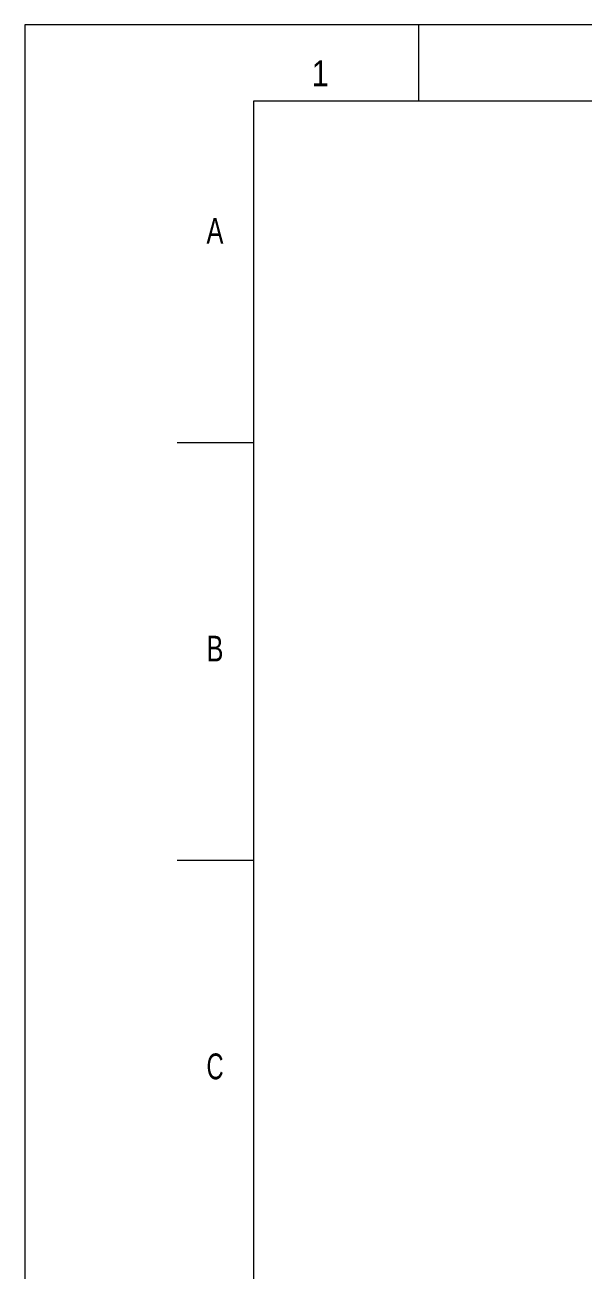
# Model space of a CAD drawing. Units: millimetres at full size. Extents: x -24503 to 24503, y -7436 to 7436.
# Drawn here: x 2767 to 3909, y 4705 to 7252 of the extents above; entities that cross this region are included whole.
import ezdxf
from ezdxf.enums import TextEntityAlignment as Align

# ---------------------------------------------------------------- set-up
doc = ezdxf.new("R2010")
doc.units = ezdxf.units.MM
doc.header["$LTSCALE"] = 4.8
doc.layers.add('1-1_Defpoints', color=134, linetype='Continuous', lineweight=9)
doc.layers.add('1-2_99_図枠', color=134, linetype='Continuous', lineweight=9)
doc.styles.add('ＭＳ Ｐゴシック', font='')
doc.styles.get('ＭＳ Ｐゴシック').set_extended_font_data('MS PGothic')

msp = doc.modelspace()

# ---------------------------------------------------------------- linework, layer by layer
at = {"layer": '1-1_Defpoints'}
msp.add_lwpolyline([(2767.39, 415.766), (12435.079, 415.766), (12435.079, 7251.506), (2767.39, 7251.506)], close=True, dxfattribs=at)
at = {"layer": '1-2_99_図枠'}
for p, q in [((3573.031, 7095.49), (3573.031, 7251.506)), ((3234.957, 6396.951), (3078.941, 6396.951)), ((3234.957, 5542.396), (3078.941, 5542.396))]:
    msp.add_line(p, q, dxfattribs=at)
msp.add_lwpolyline([(3234.957, 571.084), (12279.064, 571.084), (12279.064, 7095.49), (3234.957, 7095.49)], close=True, dxfattribs=at)

# ---------------------------------------------------------------- texts
at = {"layer": '1-2_99_図枠', "style": 'ＭＳ Ｐゴシック'}
for s, width, p in [('1', 0.9, (3354.279, 7110.219)), ('A', 0.75, (3138.947, 6788.225)), ('B', 0.75, (3138.947, 5933.67)), ('C', 0.7, (3138.947, 5079.115))]:
    msp.add_text(s, height=52.79, dxfattribs=dict(at, width=width)).set_placement(p, align=Align.BOTTOM_LEFT)

doc.saveas('drawing.dxf')
